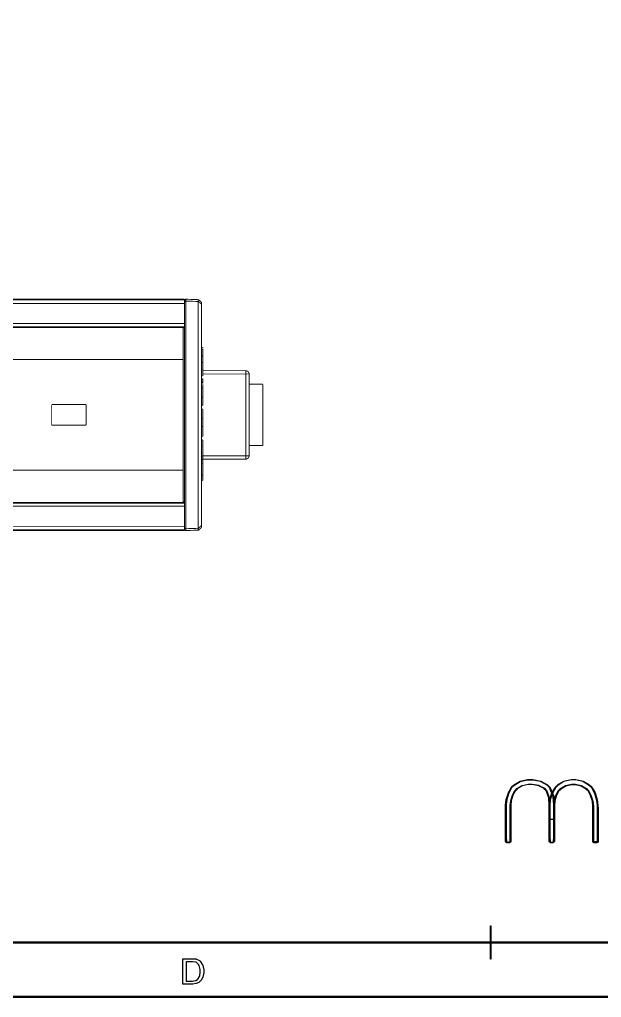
# Model space of a CAD drawing. Extents: x 0.54 to 10.46, y 0.74 to 7.76.
# Drawn here: x 6.964 to 8.751, y 0.739 to 3.745 of the extents above; entities that cross this region are included whole.
import ezdxf

# ---------------------------------------------------------------- set-up
doc = ezdxf.new("R2010")
doc.units = 0
doc.layers.get('0').update_dxf_attribs({"linetype": 'CONTINUOUS'})

msp = doc.modelspace()

# ---------------------------------------------------------------- linework, layer by layer
at = {"color": 0}
for points in [[(10.4631, 0.73899), (0.53689, 0.73899), (0.53646, 0.73899), (0.53516, 0.74029), (0.53516, 0.74072), (0.53516, 7.75928), (0.53516, 7.75971), (0.53646, 7.76101), (0.53689, 7.76101), (10.4631, 7.76101), (10.4635, 7.76101), (10.4648, 7.75971), (10.4648, 7.75928), (10.4648, 0.74072), (10.4648, 0.74029), (10.4635, 0.73899), (10.4631, 0.73899)], [(0.53863, 0.74246), (10.4614, 0.74246), (10.4614, 7.75754), (0.53863, 7.75754), (0.53863, 0.74246)], [(10.296, 0.90609), (0.87115, 0.90609), (0.87071, 0.90609), (0.86941, 0.90739), (0.86941, 0.90782), (0.86941, 7.59218), (0.86941, 7.59261), (0.87071, 7.59392), (0.87115, 7.59392), (10.296, 7.59392), (10.2964, 7.59392), (10.2977, 7.59261), (10.2977, 7.59218), (10.2977, 0.90782), (10.2977, 0.90739), (10.2964, 0.90609), (10.296, 0.90609)], [(0.87289, 0.90956), (10.2943, 0.90956), (10.2943, 7.59044), (0.87289, 7.59044), (0.87289, 0.90956)], [(8.46886, 1.21468), (8.46875, 1.21468), (8.46847, 1.21468), (8.46847, 1.21468), (8.46121, 1.21468), (8.46044, 1.21468), (8.45833, 1.21571), (8.45817, 1.21587), (8.45779, 1.21625), (8.45692, 1.2187), (8.45692, 1.21951), (8.45692, 1.3227), (8.45682, 1.32373), (8.45692, 1.33122), (8.45893, 1.34771), (8.46528, 1.368), (8.47433, 1.38363), (8.47835, 1.38786), (8.48156, 1.39133), (8.50151, 1.40354), (8.52431, 1.40881), (8.53196, 1.40881), (8.54015, 1.40881), (8.56489, 1.40403), (8.58539, 1.39279), (8.58854, 1.3896), (8.59321, 1.38487), (8.60471, 1.35731), (8.60678, 1.33122), (8.60672, 1.32715), (8.60667, 1.32552), (8.60667, 1.32487), (8.60667, 1.32341), (8.60667, 1.32292), (8.60667, 1.21913), (8.60667, 1.21913), (8.6059, 1.21631), (8.60562, 1.21593), (8.60542, 1.21577), (8.60314, 1.21468), (8.60237, 1.21468), (8.59543, 1.21468), (8.59457, 1.21468), (8.59218, 1.21577), (8.59201, 1.21598), (8.59169, 1.21631), (8.59099, 1.21843), (8.59099, 1.21913), (8.59099, 1.32292), (8.59099, 1.32406), (8.59099, 1.32693), (8.59104, 1.32731), (8.5911, 1.33078), (8.58957, 1.35281), (8.58094, 1.375), (8.57742, 1.37858), (8.57503, 1.38102), (8.55881, 1.38954), (8.53863, 1.39318), (8.53196, 1.39318), (8.52593, 1.39318), (8.50786, 1.38921), (8.49229, 1.37988), (8.48981, 1.37723), (8.48643, 1.3737), (8.47906, 1.36035), (8.47401, 1.34288), (8.47254, 1.32916), (8.47254, 1.32487), (8.47254, 1.32341), (8.47254, 1.21935), (8.47254, 1.21843), (8.47136, 1.21571), (8.47114, 1.21549), (8.47092, 1.21533), (8.46886, 1.21468), (8.46886, 1.21468)], [(8.60237, 1.21539), (8.59543, 1.21539), (8.59446, 1.21631), (8.59326, 1.23378), (8.59213, 1.27056), (8.59174, 1.30664), (8.59169, 1.32292), (8.59169, 1.32292), (8.59174, 1.32753), (8.59022, 1.35243), (8.58149, 1.37543), (8.5779, 1.37907), (8.57547, 1.38151), (8.55908, 1.39014), (8.53874, 1.39382), (8.53201, 1.39382), (8.52587, 1.39382), (8.50754, 1.38981), (8.49181, 1.38043), (8.48931, 1.37771), (8.48589, 1.37413), (8.4784, 1.36062), (8.47331, 1.34299), (8.47185, 1.3291), (8.47185, 1.32482), (8.47185, 1.32335), (8.47185, 1.21935), (8.47103, 1.21837), (8.46528, 1.21593), (8.46121, 1.21539), (8.46121, 1.21539), (8.46029, 1.21642), (8.4591, 1.23394), (8.45801, 1.27062), (8.45762, 1.30653), (8.45757, 1.3227), (8.45757, 1.3227), (8.45751, 1.32362), (8.45757, 1.331), (8.45958, 1.34733), (8.46588, 1.36762), (8.47483, 1.38319), (8.47885, 1.38742), (8.48204, 1.3909), (8.50185, 1.40294), (8.52447, 1.4081), (8.53201, 1.4081), (8.54015, 1.4081), (8.56461, 1.40332), (8.5849, 1.39225), (8.58806, 1.38911), (8.59267, 1.38444), (8.60406, 1.35715), (8.60607, 1.33122), (8.60601, 1.32715), (8.60596, 1.32612), (8.6059, 1.30843), (8.60547, 1.2711), (8.60444, 1.23389), (8.60325, 1.21636), (8.60237, 1.21539)], [(8.53196, 1.40744), (8.52447, 1.40744), (8.50206, 1.40229), (8.48247, 1.39035), (8.47933, 1.38694), (8.47537, 1.38276), (8.46653, 1.3674), (8.46029, 1.34738), (8.45828, 1.33116), (8.45822, 1.32378), (8.45828, 1.32275), (8.45828, 1.21946), (8.45828, 1.21946), (8.45893, 1.21712), (8.45921, 1.21685), (8.45931, 1.21674), (8.46072, 1.21609), (8.46121, 1.21609), (8.46858, 1.21609), (8.46897, 1.21609), (8.47011, 1.21647), (8.47026, 1.21658), (8.47038, 1.21674), (8.47114, 1.2187), (8.47114, 1.21935), (8.47114, 1.32335), (8.47114, 1.32482), (8.47114, 1.32916), (8.47265, 1.34315), (8.47781, 1.36095), (8.48535, 1.37457), (8.48882, 1.3782), (8.49138, 1.38091), (8.50726, 1.39046), (8.52576, 1.39453), (8.53196, 1.39453), (8.53879, 1.39453), (8.55935, 1.39079), (8.5759, 1.38205), (8.5784, 1.37956), (8.58203, 1.37587), (8.59093, 1.35319), (8.59244, 1.33084), (8.59244, 1.32731), (8.59239, 1.32693), (8.59239, 1.32395), (8.59239, 1.32292), (8.59239, 1.21908), (8.59239, 1.21853), (8.59283, 1.21712), (8.59304, 1.21691), (8.59315, 1.2168), (8.59483, 1.21609), (8.59543, 1.21609), (8.60237, 1.21609), (8.60292, 1.21609), (8.60444, 1.21674), (8.6046, 1.21685), (8.60476, 1.21707), (8.60525, 1.21908), (8.60525, 1.21908), (8.60525, 1.32292), (8.60525, 1.32357), (8.60525, 1.32503), (8.60525, 1.32552), (8.60531, 1.32715), (8.60536, 1.33116), (8.60335, 1.35693), (8.59213, 1.38401), (8.58757, 1.38862), (8.58447, 1.39176), (8.56435, 1.40272), (8.54004, 1.40744), (8.53196, 1.40744)], [(8.73687, 1.21457), (8.73671, 1.21457), (8.73639, 1.21463), (8.73639, 1.21463), (8.72928, 1.21463), (8.72819, 1.21463), (8.7251, 1.21853), (8.7251, 1.21886), (8.7251, 1.32064), (8.7251, 1.32102), (8.72499, 1.32726), (8.72331, 1.34185), (8.71789, 1.36003), (8.71024, 1.37375), (8.70676, 1.37739), (8.70426, 1.38005), (8.68892, 1.38921), (8.67122, 1.39313), (8.66536, 1.39313), (8.65944, 1.39313), (8.64188, 1.38921), (8.62663, 1.38005), (8.62418, 1.37744), (8.62082, 1.37386), (8.61344, 1.36062), (8.60824, 1.34294), (8.60661, 1.32834), (8.60656, 1.32167), (8.60661, 1.32075), (8.60667, 1.32026), (8.60667, 1.28668), (8.60667, 1.28651), (8.60612, 1.28597), (8.60596, 1.28597), (8.59169, 1.28597), (8.59147, 1.28597), (8.59099, 1.28651), (8.59099, 1.28668), (8.59099, 1.32004), (8.59093, 1.32113), (8.59093, 1.32894), (8.59293, 1.34625), (8.59933, 1.36746), (8.60861, 1.38368), (8.61274, 1.38807), (8.61594, 1.39154), (8.63558, 1.4036), (8.65788, 1.40881), (8.66536, 1.40881), (8.67279, 1.40881), (8.69515, 1.4036), (8.71496, 1.39154), (8.71821, 1.38807), (8.72239, 1.38368), (8.73182, 1.3674), (8.7385, 1.34625), (8.74067, 1.32894), (8.74078, 1.32113), (8.74078, 1.32004), (8.74078, 1.21891), (8.74078, 1.21804), (8.73964, 1.21566), (8.73942, 1.21544), (8.73921, 1.21528), (8.73742, 1.21457), (8.73687, 1.21457)], [(8.74007, 1.21891), (8.74007, 1.32004), (8.74007, 1.32096), (8.73996, 1.32861), (8.73785, 1.34581), (8.73122, 1.36697), (8.72185, 1.38319), (8.71772, 1.38759), (8.71446, 1.391), (8.69488, 1.403), (8.67275, 1.4081), (8.66536, 1.4081), (8.65799, 1.4081), (8.63585, 1.403), (8.61638, 1.391), (8.61322, 1.38759), (8.6091, 1.38325), (8.59999, 1.36708), (8.59358, 1.34592), (8.59164, 1.32872), (8.59164, 1.32102), (8.59169, 1.31999), (8.59169, 1.28668), (8.60596, 1.28668), (8.60596, 1.32026), (8.60596, 1.32189), (8.6059, 1.32666), (8.60736, 1.34147), (8.61253, 1.36008), (8.62017, 1.37413), (8.62369, 1.37788), (8.62614, 1.38053), (8.6416, 1.38986), (8.6594, 1.39382), (8.66536, 1.39382), (8.67128, 1.39382), (8.68918, 1.38981), (8.70475, 1.38048), (8.70731, 1.37782), (8.71083, 1.37408), (8.71864, 1.36003), (8.72407, 1.34142), (8.72569, 1.32677), (8.72581, 1.32221), (8.72581, 1.32064), (8.72581, 1.21891), (8.72667, 1.21804), (8.73915, 1.21804), (8.74007, 1.21891)], [(8.66536, 1.39453), (8.67139, 1.39453), (8.68946, 1.39046), (8.70524, 1.38102), (8.70779, 1.37831), (8.71132, 1.37462), (8.71912, 1.36068), (8.72467, 1.34218), (8.7264, 1.32731), (8.72651, 1.32102), (8.72651, 1.32064), (8.72646, 1.21891), (8.72646, 1.21886), (8.72857, 1.21598), (8.72928, 1.21598), (8.73649, 1.21598), (8.73699, 1.21598), (8.73833, 1.21636), (8.73856, 1.21652), (8.73867, 1.21663), (8.73936, 1.21837), (8.73936, 1.21891), (8.73936, 1.32004), (8.73936, 1.32048), (8.73926, 1.32775), (8.73725, 1.34478), (8.73074, 1.36627), (8.72136, 1.38276), (8.71718, 1.38715), (8.71397, 1.39051), (8.69461, 1.40235), (8.67264, 1.40744), (8.66536, 1.40744), (8.65804, 1.40744), (8.63613, 1.40235), (8.61686, 1.39051), (8.61372, 1.3871), (8.60965, 1.38276), (8.60058, 1.36681), (8.59424, 1.34592), (8.59233, 1.32888), (8.59229, 1.32113), (8.59239, 1.32004), (8.59239, 1.28733), (8.60525, 1.28733), (8.60525, 1.32069), (8.60519, 1.32167), (8.60525, 1.32845), (8.60688, 1.34326), (8.61219, 1.36127), (8.61979, 1.37473), (8.62321, 1.37836), (8.62571, 1.38108), (8.64133, 1.39051), (8.65935, 1.39453), (8.66536, 1.39453)], [(8.41103, 0.85704), (8.41081, 0.85704), (8.41032, 0.85759), (8.41032, 0.85775), (8.41032, 0.95801), (8.41032, 0.95817), (8.41081, 0.95866), (8.41103, 0.95866), (8.41118, 0.95866), (8.41174, 0.95817), (8.41174, 0.95801), (8.41174, 0.85775), (8.41174, 0.85759), (8.41118, 0.85704), (8.41103, 0.85704)], [(7.465, 0.78027), (7.465, 0.85807), (7.49181, 0.85807), (7.49528, 0.85807), (7.50489, 0.85721), (7.50569, 0.85699), (7.50678, 0.85677), (7.51628, 0.85211), (7.51708, 0.8514), (7.51812, 0.85053), (7.52576, 0.83946), (7.52632, 0.83811), (7.52681, 0.83675), (7.52935, 0.82389), (7.52935, 0.81961), (7.52935, 0.8157), (7.52761, 0.80501), (7.52729, 0.80387), (7.52692, 0.80273), (7.52251, 0.79329), (7.52197, 0.79253), (7.52143, 0.79183), (7.51551, 0.78592), (7.51492, 0.78548), (7.51426, 0.7851), (7.50646, 0.78179), (7.50558, 0.78158), (7.50467, 0.78136), (7.49599, 0.78027), (7.49311, 0.78027), (7.465, 0.78027)], [(7.47532, 0.78944), (7.49192, 0.78944), (7.4949, 0.78944), (7.50325, 0.79069), (7.50401, 0.79091), (7.50472, 0.79118), (7.51053, 0.79449), (7.51096, 0.79492), (7.51156, 0.79557), (7.51633, 0.80371), (7.51671, 0.80474), (7.51704, 0.80577), (7.51878, 0.8163), (7.51878, 0.81977), (7.51878, 0.82449), (7.5154, 0.83746), (7.51476, 0.83854), (7.51406, 0.83963), (7.50592, 0.84695), (7.50499, 0.84733), (7.50429, 0.8476), (7.49479, 0.8489), (7.49164, 0.8489), (7.47532, 0.8489), (7.47532, 0.78944)]]:
    msp.add_lwpolyline(points, close=True, dxfattribs=at)
at = {"color": 0, "const_width": 0.00278}
for points in [[(1.19336, 2.88525), (7.47006, 2.88525)], [(7.47006, 2.88282), (7.47006, 2.88525)], [(7.47433, 2.8851), (7.47374, 2.88514), (7.47006, 2.88167), (7.47006, 2.88108), (7.47006, 2.88092)], [(7.47433, 2.8851), (7.47433, 2.87944)], [(7.47433, 2.8851), (7.51226, 2.88374)], [(3.99072, 2.87201), (7.47006, 2.87201)], [(5.40576, 2.88282), (7.47006, 2.88282)], [(7.47006, 2.87201), (7.47006, 2.88282)], [(7.47006, 2.88092), (7.47006, 2.87543)], [(7.47424, 2.87944), (7.47364, 2.8795), (7.47006, 2.87603), (7.47006, 2.87543)], [(7.47006, 2.81022), (7.47006, 2.87201)], [(7.47433, 2.87944), (7.47418, 2.87944)], [(7.47433, 2.17969), (7.47433, 2.87944)], [(7.47433, 2.87944), (7.51226, 2.87815)], [(7.51226, 2.87815), (7.51226, 2.88374)], [(7.52235, 2.87332), (7.52235, 2.87592), (7.51367, 2.88374), (7.51226, 2.88374)], [(7.51226, 2.87815), (7.51226, 2.18099)], [(7.52235, 2.86817), (7.52229, 2.86957), (7.51361, 2.87815), (7.51226, 2.87815)], [(7.52235, 2.86817), (7.52235, 2.87332)], [(7.52235, 2.86817), (7.52235, 2.19092)], [(1.19336, 2.81022), (7.47006, 2.81022)], [(1.19336, 2.80063), (7.47006, 2.80063)], [(7.46588, 2.79953), (1.19754, 2.79953)], [(7.46588, 2.79839), (1.19754, 2.79839)], [(7.47, 2.79536), (7.47006, 2.79551), (7.47006, 2.79557), (7.47006, 2.79574), (7.47006, 2.79574), (7.47006, 2.79579), (7.47, 2.79596), (7.47, 2.79596), (7.47, 2.79601), (7.47, 2.79617), (7.47, 2.79617), (7.46994, 2.79622), (7.46994, 2.79633), (7.46994, 2.79633), (7.46989, 2.79639), (7.46989, 2.79656), (7.46989, 2.79656), (7.46978, 2.79676), (7.46972, 2.79693), (7.46967, 2.79699), (7.46962, 2.79715), (7.46962, 2.79715), (7.46957, 2.79719), (7.46957, 2.79731), (7.46957, 2.79731), (7.46951, 2.79736), (7.4694, 2.79747), (7.4694, 2.79747), (7.46929, 2.79764), (7.46924, 2.79769), (7.46918, 2.79785), (7.46918, 2.79785), (7.46912, 2.7979), (7.46907, 2.79796), (7.46907, 2.79796), (7.46903, 2.79801), (7.46897, 2.79812), (7.46897, 2.79812), (7.46892, 2.79818), (7.46881, 2.79829), (7.46881, 2.79829), (7.46875, 2.79833), (7.46864, 2.79844), (7.46864, 2.79844), (7.46858, 2.7985), (7.46853, 2.79856), (7.46853, 2.79856), (7.46847, 2.79861), (7.46838, 2.79867), (7.46838, 2.79867), (7.46832, 2.79872), (7.46815, 2.79878), (7.46815, 2.79878), (7.4681, 2.79883), (7.46799, 2.79893), (7.46799, 2.79893), (7.46793, 2.79899), (7.46783, 2.79904), (7.46783, 2.79904), (7.46761, 2.7991), (7.46756, 2.79915), (7.46744, 2.79921), (7.46744, 2.79921), (7.46739, 2.79921), (7.46729, 2.79926), (7.46729, 2.79926), (7.46724, 2.79932), (7.46707, 2.79932), (7.46707, 2.79932), (7.46701, 2.79937), (7.46685, 2.79937), (7.46685, 2.79937), (7.46679, 2.79943), (7.46669, 2.79943), (7.46669, 2.79943), (7.46664, 2.79943), (7.46647, 2.79949), (7.46647, 2.79949), (7.46642, 2.79949), (7.46625, 2.79949), (7.46625, 2.79949), (7.46619, 2.79949), (7.4661, 2.79949), (7.4661, 2.79949), (7.46604, 2.79953), (7.46588, 2.79953), (7.46588, 2.79953)], [(7.47006, 2.79531), (7.46994, 2.79585), (7.46636, 2.7985), (7.46588, 2.79839)], [(7.46588, 2.26074), (7.46588, 2.79839)], [(7.47006, 2.80063), (7.47006, 2.81022)], [(7.47006, 2.80063), (7.47006, 2.25851)], [(7.47006, 2.79764), (7.47006, 2.80063)], [(7.47006, 2.26378), (7.47006, 2.79531)], [(7.52653, 2.73708), (7.52235, 2.73708)], [(7.52653, 2.73708), (7.52653, 2.73714), (7.52653, 2.734)], [(7.52653, 2.73161), (7.52235, 2.73161)], [(7.52653, 2.7099), (7.52235, 2.7099)], [(7.52653, 2.73161), (7.52653, 2.7099)], [(7.52653, 2.7099), (7.52653, 2.69097)], [(1.19754, 2.69954), (7.46588, 2.69954)], [(7.46588, 2.69954), (7.46588, 2.35954)], [(7.52653, 2.69092), (7.52235, 2.69092)], [(7.52653, 2.69092), (7.52653, 2.6684)], [(7.52653, 2.6684), (7.52235, 2.6684)], [(7.52653, 2.64893), (7.52235, 2.64893)], [(7.52653, 2.6684), (7.52653, 2.64893)], [(7.52653, 2.66553), (7.65836, 2.66553)], [(7.65836, 2.65511), (7.65836, 2.66558)], [(7.66883, 2.65511), (7.66883, 2.65701), (7.66575, 2.66254), (7.66021, 2.66558), (7.65836, 2.66558)], [(7.65836, 2.39356), (7.65836, 2.66553)], [(7.66883, 2.65511), (7.65836, 2.65511)], [(7.66883, 2.65511), (7.66883, 2.40403)], [(7.52653, 2.64068), (7.52235, 2.64068)], [(7.52653, 2.63889), (7.52235, 2.63889)], [(7.52235, 2.63112), (7.52653, 2.63112)], [(7.52235, 2.62685), (7.52653, 2.62685)], [(7.52653, 2.64068), (7.52653, 2.63889)], [(7.52653, 2.63112), (7.52653, 2.63889)], [(7.52653, 2.63112), (7.52653, 2.62679)], [(7.52653, 2.62381), (7.52653, 2.61225)], [(7.71067, 2.62369), (7.66883, 2.62369)], [(7.71067, 2.62369), (7.71067, 2.43539)], [(7.52653, 2.61225), (7.52235, 2.61225)], [(7.52653, 2.58404), (7.52235, 2.58404)], [(7.52653, 2.61225), (7.52653, 2.58404)], [(7.52653, 2.58404), (7.52653, 2.5594)], [(7.06429, 2.56142), (7.06375, 2.56142), (7.06212, 2.55985), (7.06212, 2.55931)], [(7.06212, 2.55931), (7.06212, 2.49983)], [(7.06429, 2.56142), (7.16624, 2.56142)], [(7.16835, 2.55931), (7.16835, 2.55985), (7.16672, 2.56142), (7.16624, 2.56142)], [(7.16835, 2.55931), (7.16835, 2.49983)], [(7.52653, 2.5594), (7.52235, 2.5594)], [(7.52235, 2.55783), (7.52653, 2.55783)], [(7.52653, 2.54731), (7.52235, 2.54731)], [(7.52653, 2.54622), (7.52235, 2.54622)], [(7.52653, 2.54622), (7.52653, 2.5179)], [(7.06212, 2.49978), (7.06212, 2.49929), (7.06369, 2.49767), (7.06424, 2.49767)], [(7.06429, 2.49767), (7.16624, 2.49767)], [(7.16624, 2.49767), (7.16672, 2.49767), (7.16835, 2.49929), (7.16835, 2.49978)], [(7.52653, 2.5179), (7.52235, 2.5179)], [(7.52653, 2.49408), (7.52235, 2.49408)], [(7.52653, 2.5179), (7.52653, 2.49408)], [(7.52653, 2.49408), (7.52653, 2.46365)], [(7.52653, 2.46365), (7.52235, 2.46365)], [(7.52235, 2.46311), (7.52653, 2.46311)], [(7.52653, 2.4529), (7.52235, 2.4529)], [(7.52235, 2.43397), (7.52653, 2.43397)], [(7.52653, 2.43397), (7.52653, 2.45236)], [(7.52653, 2.403), (7.52653, 2.43397)], [(7.71067, 2.43539), (7.66883, 2.43539)], [(7.65836, 2.39356), (7.65836, 2.40403)], [(7.66883, 2.40403), (7.65836, 2.40403)], [(7.65836, 2.39356), (7.66021, 2.39356), (7.66575, 2.39665), (7.66883, 2.40218), (7.66883, 2.40403)], [(7.52235, 2.403), (7.52653, 2.403)], [(7.52235, 2.39382), (7.52653, 2.39382)], [(7.52235, 2.39019), (7.52653, 2.39019)], [(7.52653, 2.38917), (7.52235, 2.38917)], [(7.52235, 2.38151), (7.52653, 2.38151)], [(7.52653, 2.39382), (7.52653, 2.40294)], [(7.52653, 2.39019), (7.52653, 2.39382)], [(7.65836, 2.39356), (7.52653, 2.39356)], [(7.52653, 2.38151), (7.52653, 2.38894)], [(7.52653, 2.34392), (7.52653, 2.38151)], [(7.46588, 2.3596), (1.19754, 2.3596)], [(7.52235, 2.34392), (7.52653, 2.34392)], [(7.52653, 2.3279), (7.52653, 2.34392)], [(7.52235, 2.3279), (7.52653, 2.3279)], [(7.52235, 2.32747), (7.52653, 2.32747)], [(7.47006, 2.25851), (1.19336, 2.25851)], [(1.19754, 2.26074), (7.46588, 2.26074)], [(1.19754, 2.2596), (7.46588, 2.2596)], [(7.46588, 2.2596), (7.46593, 2.2596), (7.4661, 2.25965), (7.4661, 2.25965), (7.46615, 2.25965), (7.46631, 2.25965), (7.46631, 2.25965), (7.46631, 2.25971), (7.46658, 2.25971), (7.46658, 2.25971), (7.46664, 2.25971), (7.46679, 2.25976), (7.46679, 2.25976), (7.46685, 2.25976), (7.46701, 2.25982), (7.46701, 2.25982), (7.46707, 2.25982), (7.46724, 2.25987), (7.46724, 2.25987), (7.46744, 2.25993), (7.46744, 2.25999), (7.46767, 2.26004), (7.46767, 2.26004), (7.46767, 2.2601), (7.46789, 2.26014), (7.46789, 2.26014), (7.46789, 2.26019), (7.4681, 2.26025), (7.4681, 2.26025), (7.4681, 2.26031), (7.46826, 2.26036), (7.46826, 2.26036), (7.46826, 2.26042), (7.46847, 2.26053), (7.46847, 2.26053), (7.46847, 2.26058), (7.46864, 2.26069), (7.46864, 2.26069), (7.46864, 2.26074), (7.46881, 2.26085), (7.46881, 2.26085), (7.46897, 2.26101), (7.46897, 2.26107), (7.46912, 2.26118), (7.46912, 2.26118), (7.46912, 2.26124), (7.46924, 2.26139), (7.46924, 2.26139), (7.46924, 2.26144), (7.4694, 2.26156), (7.4694, 2.26156), (7.4694, 2.26161), (7.46951, 2.26178), (7.46951, 2.26178), (7.46951, 2.26183), (7.46962, 2.26199), (7.46962, 2.26199), (7.46962, 2.26204), (7.46972, 2.26221), (7.46972, 2.26221), (7.46978, 2.26243), (7.46978, 2.26247), (7.46989, 2.26264), (7.46989, 2.26264), (7.46989, 2.26269), (7.46994, 2.26286), (7.46994, 2.26286), (7.46994, 2.26292), (7.46994, 2.26307), (7.46994, 2.26307), (7.47, 2.26335), (7.47, 2.2634), (7.47, 2.26357), (7.47, 2.26357), (7.47, 2.26361), (7.47, 2.26378), (7.47, 2.26378)], [(7.46588, 2.26074), (7.46636, 2.26069), (7.46994, 2.26329), (7.47006, 2.26378)], [(7.47006, 2.25851), (7.47006, 2.26144)], [(7.47006, 2.24892), (7.47006, 2.25851)], [(7.47006, 2.24892), (1.19336, 2.24892)], [(7.47006, 2.18713), (7.47006, 2.24892)], [(1.19336, 2.17389), (7.47006, 2.17389)], [(3.99072, 2.18713), (7.47006, 2.18713)], [(5.40576, 2.17632), (7.47006, 2.17632)], [(7.47006, 2.17632), (7.47006, 2.18713)], [(7.47006, 2.18365), (7.47006, 2.18311), (7.47364, 2.17969), (7.47424, 2.17969)], [(7.47006, 2.18365), (7.47006, 2.17817)], [(7.47006, 2.17822), (7.47006, 2.17719), (7.47314, 2.17404), (7.47424, 2.17404)], [(7.47006, 2.17389), (7.47006, 2.17632)], [(7.47424, 2.17969), (7.47424, 2.17969), (7.47433, 2.17969), (7.47433, 2.17969)], [(7.47424, 2.17404), (7.47433, 2.17404)], [(7.51226, 2.18093), (7.47433, 2.17969)], [(7.47433, 2.17969), (7.47433, 2.17404)], [(7.51226, 2.17535), (7.47433, 2.17404)], [(7.51226, 2.18093), (7.51361, 2.18099), (7.52229, 2.18961), (7.52235, 2.19097)], [(7.51226, 2.17535), (7.51361, 2.1754), (7.52235, 2.18321), (7.52235, 2.18582)], [(7.51226, 2.17535), (7.51226, 2.18093)], [(7.52235, 2.18582), (7.52235, 2.19092)]]:
    msp.add_lwpolyline(points, dxfattribs=at)
at = {"color": 250, "const_width": 0.00278}
for points in [[(7.46588, 2.79839), (7.46588, 2.79949)], [(7.65836, 2.65511), (7.52653, 2.65511)], [(7.52653, 2.40403), (7.65836, 2.40403)], [(7.46588, 2.2596), (7.46588, 2.26069)]]:
    msp.add_lwpolyline(points, dxfattribs=at)

doc.saveas('drawing.dxf')
